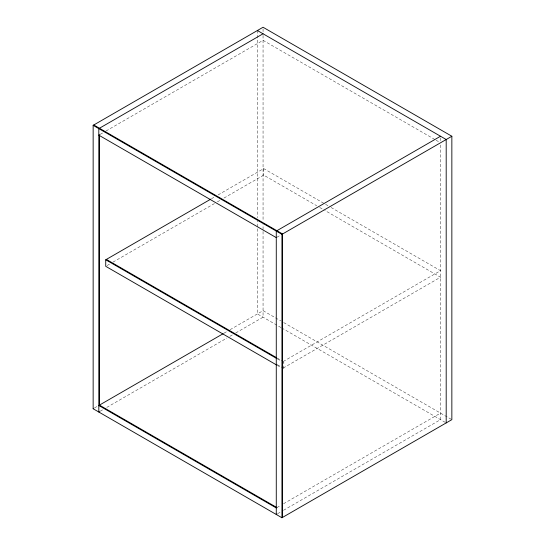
<?xml version="1.0" encoding="UTF-8"?>
<svg xmlns="http://www.w3.org/2000/svg" width="545" height="545" viewBox="0 0 545 545"><rect width="100%" height="100%" fill="white"/><g stroke="black" fill="none" stroke-linecap="round" stroke-linejoin="round"><path stroke-width="0.41" stroke-dasharray="2.73 2.04" d="M100.178 134.37L105.335 131.393M106.071 130.964L263.058 40.33L435.373 139.813M211.494 198.721L214.43 197.024M218.109 194.906L263.691 168.589L324.847 203.898M107.099 265.538L110.036 263.834M112.979 262.138L214.43 203.564M217.373 201.868L220.316 200.172M223.988 198.046L263.691 175.129L316.74 205.758M276.908 237.252L280.593 235.127M94.51 407.96L98.195 405.834M223.995 333.206L227.681 331.074M230.126 329.664L263.058 310.65L280.757 320.869M100.178 411.23L103.121 409.527M106.806 407.401L226.945 338.043M229.895 336.34L232.844 334.637M235.787 332.934L263.058 317.19L263.058 224.424M283.196 361.519L440.524 270.681L330.74 207.298M283.196 362.241L283.829 361.88L283.829 368.42L283.196 368.781M283.196 368.059L440.524 277.221L324.847 210.438M276.908 507.579L280.593 505.447M283.536 503.75L440.524 413.11M277.643 513.69L280.593 511.987M283.536 510.29L440.524 419.65L440.524 144.759M436.109 140.235L439.052 141.938M325.583 204.321L330.004 206.875M319.69 207.461L324.111 210.009M283.679 322.558L451.853 419.65M280.995 327.545L257.397 313.92L257.397 221.154M281.731 327.974L446.192 422.92M277.201 358.051L282.358 361.028M277.31 358.842L280.988 360.967M277.201 364.591L282.358 367.568M277.31 365.382L280.988 367.507M440.524 137.885L440.524 141.353M263.691 168.589L263.691 175.129M263.058 28.953L263.058 32.359M263.058 35.425L263.058 221.29M257.397 30.52L257.397 217.755"/><path stroke-width="0.82" d="M93.147 125.35L263.058 27.25L451.853 136.25L451.853 419.65L281.942 517.75L93.147 408.75L93.147 125.35L281.942 234.35L451.853 136.25M263.058 33.79L98.808 128.62L98.808 412.02L99.442 411.659M99.442 134.799L98.808 135.16L276.274 237.62M276.574 364.959L105.73 266.321L105.73 259.781L210.758 199.15M440.524 136.25L276.274 231.08L276.274 514.48L276.908 514.119M93.147 408.75L93.774 408.389M223.259 333.629L98.808 405.48L276.274 507.94M257.397 30.52L446.192 139.52L446.192 422.92M93.774 124.989L282.569 233.982L282.569 517.389M106.364 259.42L276.567 357.69M105.73 259.781L276.574 358.419M99.442 405.119L276.908 507.579M281.942 234.35L281.942 517.75M99.442 135.065L99.442 405.698"/></g></svg>
